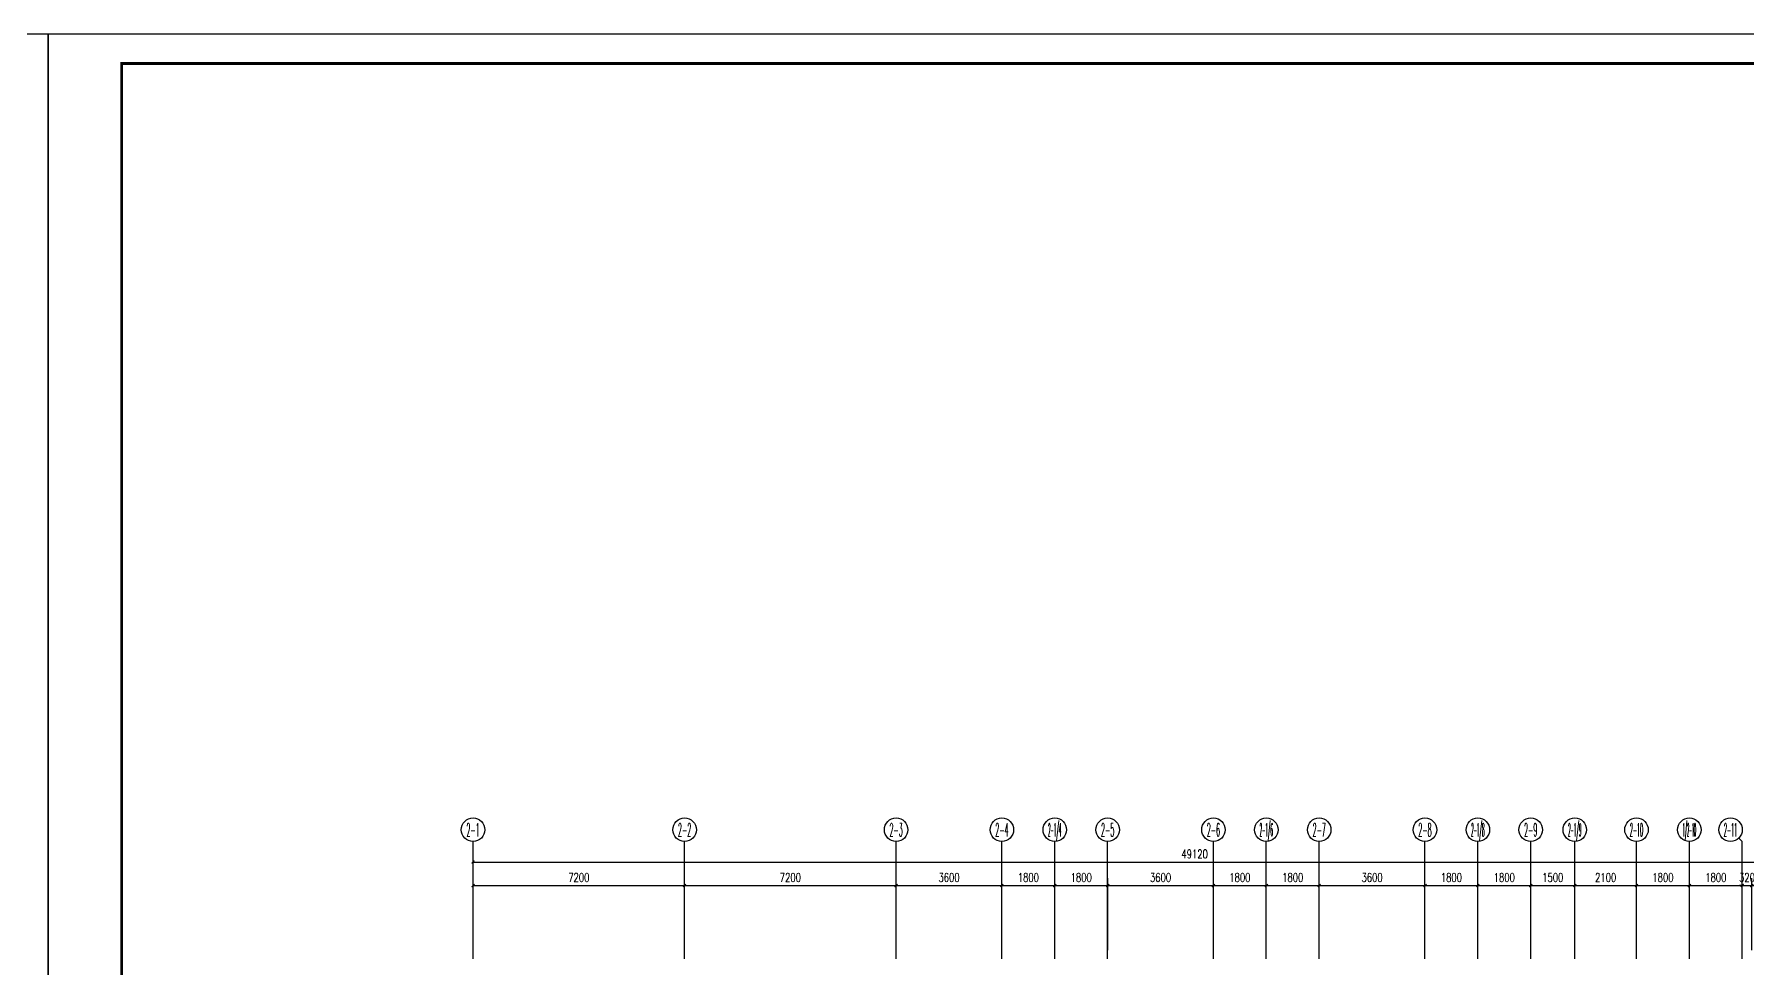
# Model space of a CAD drawing. Extents: x -9422388 to 15610651, y -1992469 to 953794.
# Drawn here: x -2787349 to -2729061, y -352783 to -320998 of the extents above; entities that cross this region are included whole.
import ezdxf
from ezdxf.enums import TextEntityAlignment as Align

# ---------------------------------------------------------------- set-up
doc = ezdxf.new("R2010")
doc.units = 0
doc.header["$LTSCALE"] = 1000
doc.linetypes.add('( Hidden )', pattern=[0.375, 0.25, -0.125])
for name, color, linetype in [('A-FLOR-HVAC', 4, 'Continuous'), ('A-SECT-DOOR', 141, 'Continuous'), ('AXIS_TEXT', 7, 'Continuous'), ('PUB_TITLE', 4, 'Continuous')]:
    doc.layers.add(name, color=color, linetype=linetype)
doc.styles.add('_TCH_AXIS', font='COMPLEX', dxfattribs={"bigfont": 'GBCBIG'})
doc.styles.add('_TCH_DIM_T3', font='SIMPLEX', dxfattribs={"width": 0.705882, "bigfont": 'GBCBIG'})
doc.styles.add('_TCH_WINDOW', font='SIMPLEX', dxfattribs={"height": 3.5, "bigfont": 'GBCBIG'})
doc.styles.add('COMPLEX', font='COMPLEX')
doc.dimstyles.new('_TCH_ARCH&&100', dxfattribs={"dimtxt": 297.5, "dimasz": 100, "dimexe": 250, "dimexo": 300, "dimgap": 126.25, "dimtad": 1, "dimdec": 0, "dimzin": 0, "dimdsep": 46, "dimtxsty": '_TCH_DIM_T3', "dimblk": 'ARCHTICK', "dimcen": 0.09, "dimclrt": 7, "dimazin": 2, "dimtfac": 1, "dimtdec": 0, "dimtix": 1, "dimtmove": 2, "dimatfit": 3, "dimfxl": 0, "dimtolj": 1, "dimtzin": 0, "dimarcsym": 0})

# ---------------------------------------------------------------- blocks, each defined once
blk = doc.blocks.new('KTWJ1')
at = {"layer": 'A-FLOR-HVAC', "color": 0, "linetype": '( Hidden )', "ltscale": 0.3}
blk.add_lwpolyline([(152982, -14209, 0.414214), (153032, -14259), (153732, -14259, 0.414214), (153782, -14209), (153782, -14009, 0.414214), (153732, -13959), (153032, -13959, 0.414214), (152982, -14009)], format="xyb", close=True, dxfattribs=at)
at = {"layer": 'A-FLOR-HVAC', "color": 0, "style": '_TCH_WINDOW', "width": 0.705882}
blk.add_text('A/C', height=170, dxfattribs=at).set_placement((153214, -14188))
blk = doc.blocks.new('KTB')
at = {"layer": 'A-SECT-DOOR', "color": 0}
for points in [[(1060656, -376423), (1061320, -377483), (1061828, -377164), (1060235, -374622), (1059726, -374941), (1060390, -376000)], [(1064480, -382524), (1065143, -383583), (1065652, -383265), (1064059, -380723), (1063550, -381041), (1064214, -382101)], [(1070215, -391675), (1070879, -392734), (1071387, -392416), (1069794, -389874), (1069286, -390192), (1069950, -391252)], [(1033119, -403775), (1031869, -403775), (1031869, -404375), (1034869, -404375), (1034869, -403775), (1033619, -403775)], [(1040319, -403775), (1039069, -403775), (1039069, -404375), (1042069, -404375), (1042069, -403775), (1040819, -403775)], [(1055819, -403775), (1054569, -403775), (1054569, -404375), (1057569, -404375), (1057569, -403775), (1056319, -403775)], [(1063019, -403775), (1061769, -403775), (1061769, -404375), (1064769, -404375), (1064769, -403775), (1063519, -403775)]]:
    blk.add_lwpolyline(points, dxfattribs=at)
at = {"layer": 'A-FLOR-HVAC', "color": 8, "xscale": -1}
for p, rotation in [((966813, -252808), 122.0782976835921), ((967766, -254329), 122.0782976836109), ((970637, -258909), 122.0782976835921), ((971590, -260429), 122.0782976836109), ((976372, -268060), 122.0782976835921), ((977325, -269581), 122.0782976836109)]:
    blk.add_blockref('KTWJ1', p, dxfattribs=dict(at, rotation=rotation))
at = {"layer": 'A-FLOR-HVAC', "color": 8}
for p in [(879102, -389909), (880896, -389909), (886302, -389909), (888096, -389909), (901802, -389909), (903596, -389909), (909040, -389909), (910835, -389909)]:
    blk.add_blockref('KTWJ1', p, dxfattribs=at)
blk = doc.blocks.new('_ArchTick')
at = {"color": 0, "linetype": 'ByBlock', "const_width": 0.4}
blk.add_lwpolyline([(-0.5, -0.5), (0.5, 0.5)], dxfattribs=at)
blk = doc.blocks.new('*D2909')
at = {"color": 0, "lineweight": -2, "transparency": 16777216}
for p, q in [((1579630, -187593), (1579630, -184343)), ((1579630, -184593), (1628750, -184593)), ((1628750, -187593), (1628750, -184343))]:
    blk.add_line(p, q, dxfattribs=at)
at = {"layer": 'Defpoints', "color": 0, "transparency": 16777216}
for p in [(1628750, -184593), (1579630, -187893), (1628750, -187893)]:
    blk.add_point(p, dxfattribs=at)
at = {"color": 0, "lineweight": -2, "transparency": 16777216, "xscale": 100, "yscale": 100, "zscale": 100, "rotation": 180}
blk.add_blockref('_ArchTick', (1579630, -184593), dxfattribs=at)
at = {"color": 0, "lineweight": -2, "transparency": 16777216, "xscale": 100, "yscale": 100, "zscale": 100}
blk.add_blockref('_ArchTick', (1628750, -184593), dxfattribs=at)
at = {"color": 7, "transparency": 16777216, "insert": (1604190, -184318), "char_height": 297.5, "attachment_point": 5, "style": '_TCH_DIM_T3'}
blk.add_mtext('\\A1;49120', dxfattribs=at)
blk = doc.blocks.new('*D2910')
at = {"color": 0, "lineweight": -2, "transparency": 16777216}
for p, q in [((1579630, -187593), (1579630, -185143)), ((1586830, -187593), (1586830, -185143)), ((1579630, -185393), (1586830, -185393))]:
    blk.add_line(p, q, dxfattribs=at)
at = {"layer": 'Defpoints', "color": 0, "transparency": 16777216}
for p in [(1586830, -185393), (1579630, -187893), (1586830, -187893)]:
    blk.add_point(p, dxfattribs=at)
at = {"color": 0, "lineweight": -2, "transparency": 16777216, "xscale": 100, "yscale": 100, "zscale": 100, "rotation": 180}
blk.add_blockref('_ArchTick', (1579630, -185393), dxfattribs=at)
at = {"color": 0, "lineweight": -2, "transparency": 16777216, "xscale": 100, "yscale": 100, "zscale": 100}
blk.add_blockref('_ArchTick', (1586830, -185393), dxfattribs=at)
at = {"color": 7, "transparency": 16777216, "insert": (1583230, -185118), "char_height": 297.5, "attachment_point": 5, "style": '_TCH_DIM_T3'}
blk.add_mtext('\\A1;7200', dxfattribs=at)
blk = doc.blocks.new('*D2911')
at = {"color": 0, "lineweight": -2, "transparency": 16777216}
for p, q in [((1586830, -187593), (1586830, -185143)), ((1594030, -187593), (1594030, -185143)), ((1586830, -185393), (1594030, -185393))]:
    blk.add_line(p, q, dxfattribs=at)
at = {"layer": 'Defpoints', "color": 0, "transparency": 16777216}
for p in [(1594030, -185393), (1586830, -187893), (1594030, -187893)]:
    blk.add_point(p, dxfattribs=at)
at = {"color": 0, "lineweight": -2, "transparency": 16777216, "xscale": 100, "yscale": 100, "zscale": 100, "rotation": 180}
blk.add_blockref('_ArchTick', (1586830, -185393), dxfattribs=at)
at = {"color": 0, "lineweight": -2, "transparency": 16777216, "xscale": 100, "yscale": 100, "zscale": 100}
blk.add_blockref('_ArchTick', (1594030, -185393), dxfattribs=at)
at = {"color": 7, "transparency": 16777216, "insert": (1590430, -185118), "char_height": 297.5, "attachment_point": 5, "style": '_TCH_DIM_T3'}
blk.add_mtext('\\A1;7200', dxfattribs=at)
blk = doc.blocks.new('*D2912')
at = {"color": 0, "lineweight": -2, "transparency": 16777216}
for p, q in [((1594030, -187593), (1594030, -185143)), ((1597630, -187593), (1597630, -185143)), ((1594030, -185393), (1597630, -185393))]:
    blk.add_line(p, q, dxfattribs=at)
at = {"layer": 'Defpoints', "color": 0, "transparency": 16777216}
for p in [(1597630, -185393), (1594030, -187893), (1597630, -187893)]:
    blk.add_point(p, dxfattribs=at)
at = {"color": 0, "lineweight": -2, "transparency": 16777216, "xscale": 100, "yscale": 100, "zscale": 100, "rotation": 180}
blk.add_blockref('_ArchTick', (1594030, -185393), dxfattribs=at)
at = {"color": 0, "lineweight": -2, "transparency": 16777216, "xscale": 100, "yscale": 100, "zscale": 100}
blk.add_blockref('_ArchTick', (1597630, -185393), dxfattribs=at)
at = {"color": 7, "transparency": 16777216, "insert": (1595830, -185118), "char_height": 297.5, "attachment_point": 5, "style": '_TCH_DIM_T3'}
blk.add_mtext('\\A1;3600', dxfattribs=at)
blk = doc.blocks.new('*D2913')
at = {"color": 0, "lineweight": -2, "transparency": 16777216}
for p, q in [((1597630, -187593), (1597630, -185143)), ((1599430, -187593), (1599430, -185143)), ((1597630, -185393), (1599430, -185393))]:
    blk.add_line(p, q, dxfattribs=at)
at = {"layer": 'Defpoints', "color": 0, "transparency": 16777216}
for p in [(1599430, -185393), (1597630, -187893), (1599430, -187893)]:
    blk.add_point(p, dxfattribs=at)
at = {"color": 0, "lineweight": -2, "transparency": 16777216, "xscale": 100, "yscale": 100, "zscale": 100, "rotation": 180}
blk.add_blockref('_ArchTick', (1597630, -185393), dxfattribs=at)
at = {"color": 0, "lineweight": -2, "transparency": 16777216, "xscale": 100, "yscale": 100, "zscale": 100}
blk.add_blockref('_ArchTick', (1599430, -185393), dxfattribs=at)
at = {"color": 7, "transparency": 16777216, "insert": (1598530, -185118), "char_height": 297.5, "attachment_point": 5, "style": '_TCH_DIM_T3'}
blk.add_mtext('\\A1;1800', dxfattribs=at)
blk = doc.blocks.new('*D2914')
at = {"color": 0, "lineweight": -2, "transparency": 16777216}
for p, q in [((1599430, -187593), (1599430, -185143)), ((1601230, -187593), (1601230, -185143)), ((1599430, -185393), (1601230, -185393))]:
    blk.add_line(p, q, dxfattribs=at)
at = {"layer": 'Defpoints', "color": 0, "transparency": 16777216}
for p in [(1601230, -185393), (1599430, -187893), (1601230, -187893)]:
    blk.add_point(p, dxfattribs=at)
at = {"color": 0, "lineweight": -2, "transparency": 16777216, "xscale": 100, "yscale": 100, "zscale": 100, "rotation": 180}
blk.add_blockref('_ArchTick', (1599430, -185393), dxfattribs=at)
at = {"color": 0, "lineweight": -2, "transparency": 16777216, "xscale": 100, "yscale": 100, "zscale": 100}
blk.add_blockref('_ArchTick', (1601230, -185393), dxfattribs=at)
at = {"color": 7, "transparency": 16777216, "insert": (1600330, -185118), "char_height": 297.5, "attachment_point": 5, "style": '_TCH_DIM_T3'}
blk.add_mtext('\\A1;1800', dxfattribs=at)
blk = doc.blocks.new('*D2915')
at = {"color": 0, "lineweight": -2, "transparency": 16777216}
for p, q in [((1601230, -187593), (1601230, -185143)), ((1604830, -187593), (1604830, -185143)), ((1601230, -185393), (1604830, -185393))]:
    blk.add_line(p, q, dxfattribs=at)
at = {"layer": 'Defpoints', "color": 0, "transparency": 16777216}
for p in [(1604830, -185393), (1601230, -187893), (1604830, -187893)]:
    blk.add_point(p, dxfattribs=at)
at = {"color": 0, "lineweight": -2, "transparency": 16777216, "xscale": 100, "yscale": 100, "zscale": 100, "rotation": 180}
blk.add_blockref('_ArchTick', (1601230, -185393), dxfattribs=at)
at = {"color": 0, "lineweight": -2, "transparency": 16777216, "xscale": 100, "yscale": 100, "zscale": 100}
blk.add_blockref('_ArchTick', (1604830, -185393), dxfattribs=at)
at = {"color": 7, "transparency": 16777216, "insert": (1603030, -185118), "char_height": 297.5, "attachment_point": 5, "style": '_TCH_DIM_T3'}
blk.add_mtext('\\A1;3600', dxfattribs=at)
blk = doc.blocks.new('*D2916')
at = {"color": 0, "lineweight": -2, "transparency": 16777216}
for p, q in [((1604830, -187593), (1604830, -185143)), ((1606630, -187593), (1606630, -185143)), ((1604830, -185393), (1606630, -185393))]:
    blk.add_line(p, q, dxfattribs=at)
at = {"layer": 'Defpoints', "color": 0, "transparency": 16777216}
for p in [(1606630, -185393), (1604830, -187893), (1606630, -187893)]:
    blk.add_point(p, dxfattribs=at)
at = {"color": 0, "lineweight": -2, "transparency": 16777216, "xscale": 100, "yscale": 100, "zscale": 100, "rotation": 180}
blk.add_blockref('_ArchTick', (1604830, -185393), dxfattribs=at)
at = {"color": 0, "lineweight": -2, "transparency": 16777216, "xscale": 100, "yscale": 100, "zscale": 100}
blk.add_blockref('_ArchTick', (1606630, -185393), dxfattribs=at)
at = {"color": 7, "transparency": 16777216, "insert": (1605730, -185118), "char_height": 297.5, "attachment_point": 5, "style": '_TCH_DIM_T3'}
blk.add_mtext('\\A1;1800', dxfattribs=at)
blk = doc.blocks.new('*D2917')
at = {"color": 0, "lineweight": -2, "transparency": 16777216}
for p, q in [((1606630, -187593), (1606630, -185143)), ((1608430, -187593), (1608430, -185143)), ((1606630, -185393), (1608430, -185393))]:
    blk.add_line(p, q, dxfattribs=at)
at = {"layer": 'Defpoints', "color": 0, "transparency": 16777216}
for p in [(1608430, -185393), (1606630, -187893), (1608430, -187893)]:
    blk.add_point(p, dxfattribs=at)
at = {"color": 0, "lineweight": -2, "transparency": 16777216, "xscale": 100, "yscale": 100, "zscale": 100, "rotation": 180}
blk.add_blockref('_ArchTick', (1606630, -185393), dxfattribs=at)
at = {"color": 0, "lineweight": -2, "transparency": 16777216, "xscale": 100, "yscale": 100, "zscale": 100}
blk.add_blockref('_ArchTick', (1608430, -185393), dxfattribs=at)
at = {"color": 7, "transparency": 16777216, "insert": (1607530, -185118), "char_height": 297.5, "attachment_point": 5, "style": '_TCH_DIM_T3'}
blk.add_mtext('\\A1;1800', dxfattribs=at)
blk = doc.blocks.new('*D2918')
at = {"color": 0, "lineweight": -2, "transparency": 16777216}
for p, q in [((1608430, -187593), (1608430, -185143)), ((1612030, -187593), (1612030, -185143)), ((1608430, -185393), (1612030, -185393))]:
    blk.add_line(p, q, dxfattribs=at)
at = {"layer": 'Defpoints', "color": 0, "transparency": 16777216}
for p in [(1612030, -185393), (1608430, -187893), (1612030, -187893)]:
    blk.add_point(p, dxfattribs=at)
at = {"color": 0, "lineweight": -2, "transparency": 16777216, "xscale": 100, "yscale": 100, "zscale": 100, "rotation": 180}
blk.add_blockref('_ArchTick', (1608430, -185393), dxfattribs=at)
at = {"color": 0, "lineweight": -2, "transparency": 16777216, "xscale": 100, "yscale": 100, "zscale": 100}
blk.add_blockref('_ArchTick', (1612030, -185393), dxfattribs=at)
at = {"color": 7, "transparency": 16777216, "insert": (1610230, -185118), "char_height": 297.5, "attachment_point": 5, "style": '_TCH_DIM_T3'}
blk.add_mtext('\\A1;3600', dxfattribs=at)
blk = doc.blocks.new('*D2919')
at = {"color": 0, "lineweight": -2, "transparency": 16777216}
for p, q in [((1612030, -187593), (1612030, -185143)), ((1613830, -187593), (1613830, -185143)), ((1612030, -185393), (1613830, -185393))]:
    blk.add_line(p, q, dxfattribs=at)
at = {"layer": 'Defpoints', "color": 0, "transparency": 16777216}
for p in [(1613830, -185393), (1612030, -187893), (1613830, -187893)]:
    blk.add_point(p, dxfattribs=at)
at = {"color": 0, "lineweight": -2, "transparency": 16777216, "xscale": 100, "yscale": 100, "zscale": 100, "rotation": 180}
blk.add_blockref('_ArchTick', (1612030, -185393), dxfattribs=at)
at = {"color": 0, "lineweight": -2, "transparency": 16777216, "xscale": 100, "yscale": 100, "zscale": 100}
blk.add_blockref('_ArchTick', (1613830, -185393), dxfattribs=at)
at = {"color": 7, "transparency": 16777216, "insert": (1612930, -185118), "char_height": 297.5, "attachment_point": 5, "style": '_TCH_DIM_T3'}
blk.add_mtext('\\A1;1800', dxfattribs=at)
blk = doc.blocks.new('*D2920')
at = {"color": 0, "lineweight": -2, "transparency": 16777216}
for p, q in [((1613830, -187593), (1613830, -185143)), ((1615630, -187593), (1615630, -185143)), ((1613830, -185393), (1615630, -185393))]:
    blk.add_line(p, q, dxfattribs=at)
at = {"layer": 'Defpoints', "color": 0, "transparency": 16777216}
for p in [(1615630, -185393), (1613830, -187893), (1615630, -187893)]:
    blk.add_point(p, dxfattribs=at)
at = {"color": 0, "lineweight": -2, "transparency": 16777216, "xscale": 100, "yscale": 100, "zscale": 100, "rotation": 180}
blk.add_blockref('_ArchTick', (1613830, -185393), dxfattribs=at)
at = {"color": 0, "lineweight": -2, "transparency": 16777216, "xscale": 100, "yscale": 100, "zscale": 100}
blk.add_blockref('_ArchTick', (1615630, -185393), dxfattribs=at)
at = {"color": 7, "transparency": 16777216, "insert": (1614730, -185118), "char_height": 297.5, "attachment_point": 5, "style": '_TCH_DIM_T3'}
blk.add_mtext('\\A1;1800', dxfattribs=at)
blk = doc.blocks.new('*D2921')
at = {"color": 0, "lineweight": -2, "transparency": 16777216}
for p, q in [((1615630, -187593), (1615630, -185143)), ((1617130, -187593), (1617130, -185143)), ((1615630, -185393), (1617130, -185393))]:
    blk.add_line(p, q, dxfattribs=at)
at = {"layer": 'Defpoints', "color": 0, "transparency": 16777216}
for p in [(1617130, -185393), (1615630, -187893), (1617130, -187893)]:
    blk.add_point(p, dxfattribs=at)
at = {"color": 0, "lineweight": -2, "transparency": 16777216, "xscale": 100, "yscale": 100, "zscale": 100, "rotation": 180}
blk.add_blockref('_ArchTick', (1615630, -185393), dxfattribs=at)
at = {"color": 0, "lineweight": -2, "transparency": 16777216, "xscale": 100, "yscale": 100, "zscale": 100}
blk.add_blockref('_ArchTick', (1617130, -185393), dxfattribs=at)
at = {"color": 7, "transparency": 16777216, "insert": (1616380, -185118), "char_height": 297.5, "attachment_point": 5, "style": '_TCH_DIM_T3'}
blk.add_mtext('\\A1;1500', dxfattribs=at)
blk = doc.blocks.new('*D2922')
at = {"color": 0, "lineweight": -2, "transparency": 16777216}
for p, q in [((1617130, -187593), (1617130, -185143)), ((1619230, -187593), (1619230, -185143)), ((1617130, -185393), (1619230, -185393))]:
    blk.add_line(p, q, dxfattribs=at)
at = {"layer": 'Defpoints', "color": 0, "transparency": 16777216}
for p in [(1619230, -185393), (1617130, -187893), (1619230, -187893)]:
    blk.add_point(p, dxfattribs=at)
at = {"color": 0, "lineweight": -2, "transparency": 16777216, "xscale": 100, "yscale": 100, "zscale": 100, "rotation": 180}
blk.add_blockref('_ArchTick', (1617130, -185393), dxfattribs=at)
at = {"color": 0, "lineweight": -2, "transparency": 16777216, "xscale": 100, "yscale": 100, "zscale": 100}
blk.add_blockref('_ArchTick', (1619230, -185393), dxfattribs=at)
at = {"color": 7, "transparency": 16777216, "insert": (1618180, -185118), "char_height": 297.5, "attachment_point": 5, "style": '_TCH_DIM_T3'}
blk.add_mtext('\\A1;2100', dxfattribs=at)
blk = doc.blocks.new('*D2923')
at = {"color": 0, "lineweight": -2, "transparency": 16777216}
for p, q in [((1619230, -187593), (1619230, -185143)), ((1621030, -187593), (1621030, -185143)), ((1619230, -185393), (1621030, -185393))]:
    blk.add_line(p, q, dxfattribs=at)
at = {"layer": 'Defpoints', "color": 0, "transparency": 16777216}
for p in [(1621030, -185393), (1619230, -187893), (1621030, -187893)]:
    blk.add_point(p, dxfattribs=at)
at = {"color": 0, "lineweight": -2, "transparency": 16777216, "xscale": 100, "yscale": 100, "zscale": 100, "rotation": 180}
blk.add_blockref('_ArchTick', (1619230, -185393), dxfattribs=at)
at = {"color": 0, "lineweight": -2, "transparency": 16777216, "xscale": 100, "yscale": 100, "zscale": 100}
blk.add_blockref('_ArchTick', (1621030, -185393), dxfattribs=at)
at = {"color": 7, "transparency": 16777216, "insert": (1620130, -185118), "char_height": 297.5, "attachment_point": 5, "style": '_TCH_DIM_T3'}
blk.add_mtext('\\A1;1800', dxfattribs=at)
blk = doc.blocks.new('*D2924')
at = {"color": 0, "lineweight": -2, "transparency": 16777216}
for p, q in [((1621030, -187593), (1621030, -185143)), ((1622830, -187593), (1622830, -185143)), ((1621030, -185393), (1622830, -185393))]:
    blk.add_line(p, q, dxfattribs=at)
at = {"layer": 'Defpoints', "color": 0, "transparency": 16777216}
for p in [(1622830, -185393), (1621030, -187893), (1622830, -187893)]:
    blk.add_point(p, dxfattribs=at)
at = {"color": 0, "lineweight": -2, "transparency": 16777216, "xscale": 100, "yscale": 100, "zscale": 100, "rotation": 180}
blk.add_blockref('_ArchTick', (1621030, -185393), dxfattribs=at)
at = {"color": 0, "lineweight": -2, "transparency": 16777216, "xscale": 100, "yscale": 100, "zscale": 100}
blk.add_blockref('_ArchTick', (1622830, -185393), dxfattribs=at)
at = {"color": 7, "transparency": 16777216, "insert": (1621930, -185118), "char_height": 297.5, "attachment_point": 5, "style": '_TCH_DIM_T3'}
blk.add_mtext('\\A1;1800', dxfattribs=at)
blk = doc.blocks.new('*D2925')
at = {"color": 0, "lineweight": -2, "transparency": 16777216}
for p, q in [((1622830, -187593), (1622830, -185143)), ((1623150, -187593), (1623150, -185143)), ((1622830, -185393), (1622730, -185393)), ((1622830, -185393), (1623150, -185393)), ((1623150, -185393), (1623250, -185393))]:
    blk.add_line(p, q, dxfattribs=at)
at = {"layer": 'Defpoints', "color": 0, "transparency": 16777216}
for p in [(1623150, -185393), (1622830, -187893), (1623150, -187893)]:
    blk.add_point(p, dxfattribs=at)
at = {"color": 0, "lineweight": -2, "transparency": 16777216, "xscale": 100, "yscale": 100, "zscale": 100}
blk.add_blockref('_ArchTick', (1622830, -185393), dxfattribs=at)
at = {"color": 0, "lineweight": -2, "transparency": 16777216, "xscale": 100, "yscale": 100, "zscale": 100, "rotation": 180}
blk.add_blockref('_ArchTick', (1623150, -185393), dxfattribs=at)
at = {"color": 7, "transparency": 16777216, "insert": (1622990, -185118), "char_height": 297.5, "attachment_point": 5, "style": '_TCH_DIM_T3'}
blk.add_mtext('\\A1;320', dxfattribs=at)
blk = doc.blocks.new('_AXISO')
at = {"color": 0}
blk.add_circle((0, 0), 0.5, dxfattribs=at)
at = {"layer": 'AXIS_TEXT', "color": 0, "style": 'COMPLEX', "width": 1.041667}
blk.add_attdef('A', text='', height=0.56, dxfattribs=at).set_placement((-0.25, -0.28), (0.25, -0.28), align=Align.FIT)
blk = doc.blocks.new('542523')
at = {"color": 8}
for p, q in [((1579629.8, -187892.6), (1579629.8, -183892.6)), ((1586829.8, -187892.6), (1586829.8, -183892.6)), ((1594029.8, -187892.6), (1594029.8, -183892.6)), ((1597629.8, -187892.6), (1597629.8, -183892.6)), ((1599429.8, -187892.6), (1599429.8, -183892.6)), ((1601229.8, -187892.6), (1601229.8, -183892.6)), ((1604829.8, -187892.6), (1604829.8, -183892.6)), ((1606629.8, -187892.6), (1606629.8, -183892.6)), ((1608429.8, -187892.6), (1608429.8, -183892.6)), ((1612029.8, -187892.6), (1612029.8, -183892.6)), ((1613829.8, -187892.6), (1613829.8, -183892.6)), ((1615629.8, -187892.6), (1615629.8, -183892.6)), ((1617129.8, -187892.6), (1617129.8, -183892.6)), ((1619229.8, -187892.6), (1619229.8, -183892.6)), ((1621029.8, -187892.6), (1621029.8, -183892.6)), ((1622712.7, -183775.4), (1622829.8, -183892.6)), ((1622829.8, -187892.6), (1622829.8, -183892.6))]:
    blk.add_line(p, q, dxfattribs=at)
blk.add_blockref('KTB', (578680.6, 205282.2), dxfattribs=at)
ref = blk.add_blockref('_AXISO', (1579629.8, -183492.6), dxfattribs=dict(at, xscale=800, yscale=800, zscale=800))
ref.add_attrib('A', '2-1', dxfattribs={"layer": 'AXIS_TEXT', "color": 8, "height": 452.55, "style": '_TCH_AXIS', "width": 0.381818}).set_placement((1579403.5, -183718.8), (1579856.1, -183718.8), align=Align.FIT)
ref = blk.add_blockref('_AXISO', (1586829.8, -183492.6), dxfattribs=dict(at, xscale=800, yscale=800, zscale=800))
ref.add_attrib('A', '2-2', dxfattribs={"layer": 'AXIS_TEXT', "color": 8, "height": 452.55, "style": '_TCH_AXIS', "width": 0.35}).set_placement((1586603.5, -183718.8), (1587056.1, -183718.8), align=Align.FIT)
ref = blk.add_blockref('_AXISO', (1594029.8, -183492.6), dxfattribs=dict(at, xscale=800, yscale=800, zscale=800))
ref.add_attrib('A', '2-3', dxfattribs={"layer": 'AXIS_TEXT', "color": 8, "height": 452.55, "style": '_TCH_AXIS', "width": 0.35}).set_placement((1593803.5, -183718.8), (1594256.1, -183718.8), align=Align.FIT)
ref = blk.add_blockref('_AXISO', (1597629.8, -183492.6), dxfattribs=dict(at, xscale=800, yscale=800, zscale=800))
ref.add_attrib('A', '2-4', dxfattribs={"layer": 'AXIS_TEXT', "color": 8, "height": 452.55, "style": '_TCH_AXIS', "width": 0.33871}).set_placement((1597403.5, -183718.8), (1597856.1, -183718.8), align=Align.FIT)
ref = blk.add_blockref('_AXISO', (1599429.8, -183492.6), dxfattribs=dict(at, xscale=800, yscale=800, zscale=800))
ref.add_attrib('A', '2-1/4', dxfattribs={"layer": 'AXIS_TEXT', "color": 8, "height": 452.55, "style": '_TCH_AXIS', "width": 0.212121}).set_placement((1599203.5, -183718.8), (1599656.1, -183718.8), align=Align.FIT)
ref = blk.add_blockref('_AXISO', (1601229.8, -183492.6), dxfattribs=dict(at, xscale=800, yscale=800, zscale=800))
ref.add_attrib('A', '2-5', dxfattribs={"layer": 'AXIS_TEXT', "color": 8, "height": 452.55, "style": '_TCH_AXIS', "width": 0.35}).set_placement((1601003.5, -183718.8), (1601456.1, -183718.8), align=Align.FIT)
ref = blk.add_blockref('_AXISO', (1604829.8, -183492.6), dxfattribs=dict(at, xscale=800, yscale=800, zscale=800))
ref.add_attrib('A', '2-6', dxfattribs={"layer": 'AXIS_TEXT', "color": 8, "height": 452.55, "style": '_TCH_AXIS', "width": 0.35}).set_placement((1604603.5, -183718.8), (1605056.1, -183718.8), align=Align.FIT)
ref = blk.add_blockref('_AXISO', (1606629.8, -183492.6), dxfattribs=dict(at, xscale=800, yscale=800, zscale=800))
ref.add_attrib('A', '2-1/6', dxfattribs={"layer": 'AXIS_TEXT', "color": 8, "height": 452.55, "style": '_TCH_AXIS', "width": 0.216495}).set_placement((1606403.5, -183718.8), (1606856.1, -183718.8), align=Align.FIT)
ref = blk.add_blockref('_AXISO', (1608429.8, -183492.6), dxfattribs=dict(at, xscale=800, yscale=800, zscale=800))
ref.add_attrib('A', '2-7', dxfattribs={"layer": 'AXIS_TEXT', "color": 8, "height": 452.55, "style": '_TCH_AXIS', "width": 0.35}).set_placement((1608203.5, -183718.8), (1608656.1, -183718.8), align=Align.FIT)
ref = blk.add_blockref('_AXISO', (1612029.8, -183492.6), dxfattribs=dict(at, xscale=800, yscale=800, zscale=800))
ref.add_attrib('A', '2-8', dxfattribs={"layer": 'AXIS_TEXT', "color": 8, "height": 452.55, "style": '_TCH_AXIS', "width": 0.35}).set_placement((1611803.5, -183718.8), (1612256.1, -183718.8), align=Align.FIT)
ref = blk.add_blockref('_AXISO', (1613829.8, -183492.6), dxfattribs=dict(at, xscale=800, yscale=800, zscale=800))
ref.add_attrib('A', '2-1/8', dxfattribs={"layer": 'AXIS_TEXT', "color": 8, "height": 452.55, "style": '_TCH_AXIS', "width": 0.216495}).set_placement((1613603.5, -183718.8), (1614056.1, -183718.8), align=Align.FIT)
ref = blk.add_blockref('_AXISO', (1615629.8, -183492.6), dxfattribs=dict(at, xscale=800, yscale=800, zscale=800))
ref.add_attrib('A', '2-9', dxfattribs={"layer": 'AXIS_TEXT', "color": 8, "height": 452.55, "style": '_TCH_AXIS', "width": 0.35}).set_placement((1615403.5, -183718.8), (1615856.1, -183718.8), align=Align.FIT)
ref = blk.add_blockref('_AXISO', (1617129.8, -183492.6), dxfattribs=dict(at, xscale=800, yscale=800, zscale=800))
ref.add_attrib('A', '2-1/9', dxfattribs={"layer": 'AXIS_TEXT', "color": 8, "height": 452.55, "style": '_TCH_AXIS', "width": 0.216495}).set_placement((1616903.5, -183718.8), (1617356.1, -183718.8), align=Align.FIT)
ref = blk.add_blockref('_AXISO', (1619229.8, -183492.6), dxfattribs=dict(at, xscale=800, yscale=800, zscale=800))
ref.add_attrib('A', '2-10', dxfattribs={"layer": 'AXIS_TEXT', "color": 8, "height": 452.55, "style": '_TCH_AXIS', "width": 0.28}).set_placement((1619003.5, -183718.8), (1619456.1, -183718.8), align=Align.FIT)
ref = blk.add_blockref('_AXISO', (1621029.8, -183492.6), dxfattribs=dict(at, xscale=800, yscale=800, zscale=800))
ref.add_attrib('A', '1/2-10', dxfattribs={"layer": 'AXIS_TEXT', "color": 8, "height": 452.55, "style": '_TCH_AXIS', "width": 0.1875}).set_placement((1620803.5, -183718.8), (1621256.1, -183718.8), align=Align.FIT)
ref = blk.add_blockref('_AXISO', (1622429.8, -183492.6), dxfattribs=dict(at, xscale=800, yscale=800, zscale=800))
ref.add_attrib('A', '2-11', dxfattribs={"layer": 'AXIS_TEXT', "color": 8, "height": 452.55, "style": '_TCH_AXIS', "width": 0.3}).set_placement((1622203.5, -183718.8), (1622656.1, -183718.8), align=Align.FIT)
for p1, p2, distance, picture, middle in [((1579629.8, -187892.6), (1628749.8, -187892.6), 3300, '*D2909', (1604189.8, -184317.6)), ((1579629.8, -187892.6), (1586829.8, -187892.6), 2500, '*D2910', (1583229.8, -185117.6)), ((1586829.8, -187892.6), (1594029.8, -187892.6), 2500, '*D2911', (1590429.8, -185117.6)), ((1594029.8, -187892.6), (1597629.8, -187892.6), 2500, '*D2912', (1595829.8, -185117.6)), ((1597629.8, -187892.6), (1599429.8, -187892.6), 2500, '*D2913', (1598529.8, -185117.6)), ((1599429.8, -187892.6), (1601229.8, -187892.6), 2500, '*D2914', (1600329.8, -185117.6)), ((1601229.8, -187892.6), (1604829.8, -187892.6), 2500, '*D2915', (1603029.8, -185117.6)), ((1604829.8, -187892.6), (1606629.8, -187892.6), 2500, '*D2916', (1605729.8, -185117.6)), ((1606629.8, -187892.6), (1608429.8, -187892.6), 2500, '*D2917', (1607529.8, -185117.6)), ((1608429.8, -187892.6), (1612029.8, -187892.6), 2500, '*D2918', (1610229.8, -185117.6)), ((1612029.8, -187892.6), (1613829.8, -187892.6), 2500, '*D2919', (1612929.8, -185117.6)), ((1613829.8, -187892.6), (1615629.8, -187892.6), 2500, '*D2920', (1614729.8, -185117.6)), ((1615629.8, -187892.6), (1617129.8, -187892.6), 2500, '*D2921', (1616379.8, -185117.6)), ((1617129.8, -187892.6), (1619229.8, -187892.6), 2500, '*D2922', (1618179.8, -185117.6)), ((1619229.8, -187892.6), (1621029.8, -187892.6), 2500, '*D2923', (1620129.8, -185117.6)), ((1621029.8, -187892.6), (1622829.8, -187892.6), 2500, '*D2924', (1621929.8, -185117.6)), ((1622829.8, -187892.6), (1623149.8, -187892.6), 2500, '*D2925', (1622989.8, -185117.6))]:
    dim = blk.add_aligned_dim(p1=p1, p2=p2, distance=distance, dimstyle='_TCH_ARCH&&100', dxfattribs=at)
    dim.commit()
    dim.dimension.update_dxf_attribs({"geometry": picture, "text_midpoint": middle})

msp = doc.modelspace()

# ---------------------------------------------------------------- linework, layer by layer
at = {"layer": 'PUB_TITLE'}
for points in [[(-2891974.25692, -380398.05939), (-2786874.25692, -380398.05939), (-2786874.25692, -320998.05939), (-2891974.25692, -320998.05939)], [(-2786874.25692, -380398.05939), (-2681774.25692, -380398.05939), (-2681774.25692, -320998.05939), (-2786874.25692, -320998.05939)]]:
    msp.add_lwpolyline(points, close=True, dxfattribs=at)
at = {"layer": 'PUB_TITLE', "const_width": 100}
msp.add_lwpolyline([(-2784374.25692, -379398.05939), (-2682774.25692, -379398.05939), (-2682774.25692, -321998.05939), (-2784374.25692, -321998.05939)], close=True, dxfattribs=at)

# ---------------------------------------------------------------- block references
msp.add_blockref('542523', (-4352043.60427, -164590.19334))

doc.saveas('drawing.dxf')
